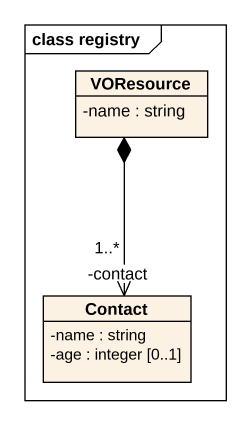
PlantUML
@startuml
mainframe class registry
hide circle
hide empty members
skinparam classAttributeIconSize 0
class VOResource {
  -name : string
}
class Contact {
  -name : string
  -age : integer [0..1]
}
VOResource *--> "-contact\n1..*" Contact
@enduml
